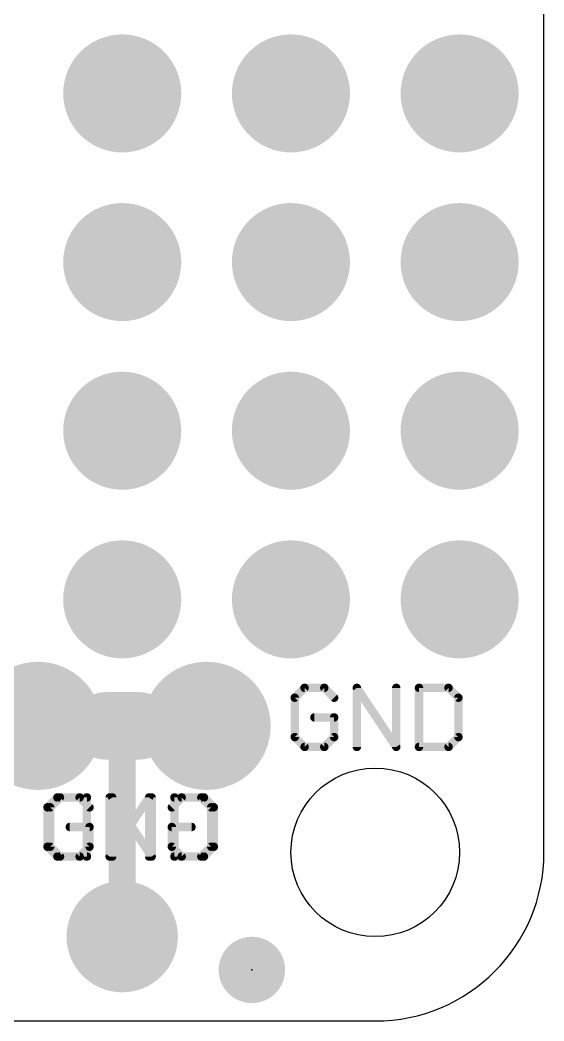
# Model space of a CAD drawing. Extents: x -0.1 to 50.8, y -0.1 to 23.
# Drawn here: x 42.91 to 50.8, y 0 to 15.08 of the extents above; entities that cross this region are included whole.
import ezdxf

# ---------------------------------------------------------------- set-up
doc = ezdxf.new("R2010")
doc.units = 0
for name, color, linetype in [('1', 12, 'CONTINUOUS'), ('17', 110, 'CONTINUOUS'), ('18', 110, 'CONTINUOUS'), ('20', 53, 'CONTINUOUS'), ('21', 40, 'CONTINUOUS'), ('22', 6, 'CONTINUOUS'), ('23', 40, 'CONTINUOUS')]:
    doc.layers.add(name, color=color, linetype=linetype)

# ---------------------------------------------------------------- blocks, each defined once
blk = doc.blocks.new('ROUNDP')
at = {"const_width": 0.5}
blk.add_lwpolyline([(0, -0.25, 1), (0, 0.25, 1), (0, -0.25)], format="xyb", dxfattribs=at)
blk = doc.blocks.new('PIE')
at = {"const_width": 0.5}
blk.add_lwpolyline([(0, -0.25, 1), (0, 0.25, 1), (0, -0.25)], format="xyb", dxfattribs=at)
blk = doc.blocks.new('ROUNDV')
at = {"const_width": 0.5}
blk.add_lwpolyline([(0, -0.25, 1), (0, 0.25, 1), (0, -0.25)], format="xyb", dxfattribs=at)

msp = doc.modelspace()

# ---------------------------------------------------------------- linework, layer by layer
at = {"layer": '1', "const_width": 0.4064}
for points in [[(40.64, 4.445), (43.18, 4.445)], [(43.18, 4.445), (44.196, 4.445)], [(44.196, 4.445), (45.72, 4.445)], [(44.45, 4.191), (44.196, 4.445)], [(44.45, 1.27), (44.45, 4.191)]]:
    msp.add_lwpolyline(points, dxfattribs=at)
at = {"layer": '1', "const_width": 0.2032}
for points in [[(43.18, 4.5466, 1), (43.18, 4.3434)], [(43.18, 4.3434, 1), (43.18, 4.5466)], [(44.196, 4.5466, 1), (44.196, 4.3434)], [(44.2678, 4.5168, 1), (44.1242, 4.3732)], [(44.196, 4.3434, 1), (44.196, 4.5466)], [(45.72, 4.3434, 1), (45.72, 4.5466)], [(44.5516, 4.191, 1), (44.3484, 4.191)], [(44.3782, 4.1192, 1), (44.5218, 4.2628)], [(44.3484, 1.27, 1), (44.5516, 1.27)]]:
    msp.add_lwpolyline(points, format="xyb", dxfattribs=at)
at = {"layer": '20'}
for p, q in [((50.8, 2.54), (50.8, 20.32)), ((2.54, 0), (48.26, 0))]:
    msp.add_line(p, q, dxfattribs=at)
msp.add_circle((48.26, 2.54), 1.27, dxfattribs=at)
msp.add_arc((48.26, 2.54), 2.54, 270, 0, dxfattribs=at)
at = {"layer": '21'}
for points, const_width in [([(47.1955, 5.0173), (47.0472, 4.869)], 0.127), ([(47.4921, 5.0173), (47.1955, 5.0173)], 0.127), ([(47.6404, 4.869), (47.4921, 5.0173)], 0.127), ([(47.9827, 4.1275), (47.9827, 5.0173)], 0.127), ([(47.9827, 5.0173), (48.5759, 4.1275)], 0.127), ([(48.5759, 4.1275), (48.5759, 5.0173)], 0.127), ([(48.9183, 5.0173), (48.9183, 4.1275)], 0.127), ([(49.3631, 5.0173), (48.9183, 5.0173)], 0.127), ([(49.5114, 4.869), (49.3631, 5.0173)], 0.127), ([(44.196, 4.445), (44.704, 4.445)], 1.016), ([(47.0472, 4.869), (47.0472, 4.2758)], 0.127), ([(49.5114, 4.2758), (49.5114, 4.869)], 0.127), ([(47.6404, 4.5724), (47.3438, 4.5724)], 0.127), ([(47.6404, 4.2758), (47.6404, 4.5724)], 0.127), ([(47.0472, 4.2758), (47.1955, 4.1275)], 0.127), ([(47.4921, 4.1275), (47.6404, 4.2758)], 0.127), ([(49.3631, 4.1275), (49.5114, 4.2758)], 0.127), ([(47.1955, 4.1275), (47.4921, 4.1275)], 0.127), ([(48.9183, 4.1275), (49.3631, 4.1275)], 0.127), ([(43.5125, 3.3663), (43.3642, 3.218)], 0.127), ([(43.8091, 3.3663), (43.5125, 3.3663)], 0.127), ([(43.9574, 3.218), (43.8091, 3.3663)], 0.127), ([(44.2997, 2.4765), (44.2997, 3.3663)], 0.127), ([(44.2997, 3.3663), (44.8929, 2.4765)], 0.127), ([(44.8929, 2.4765), (44.8929, 3.3663)], 0.127), ([(45.2353, 3.3663), (45.2353, 2.4765)], 0.127), ([(45.6801, 3.3663), (45.2353, 3.3663)], 0.127), ([(45.8284, 3.218), (45.6801, 3.3663)], 0.127), ([(43.3642, 3.218), (43.3642, 2.6248)], 0.127), ([(45.8284, 2.6248), (45.8284, 3.218)], 0.127), ([(43.9574, 2.9214), (43.6608, 2.9214)], 0.127), ([(43.9574, 2.6248), (43.9574, 2.9214)], 0.127), ([(43.3642, 2.6248), (43.5125, 2.4765)], 0.127), ([(43.8091, 2.4765), (43.9574, 2.6248)], 0.127), ([(45.6801, 2.4765), (45.8284, 2.6248)], 0.127), ([(43.5125, 2.4765), (43.8091, 2.4765)], 0.127), ([(45.2353, 2.4765), (45.6801, 2.4765)], 0.127)]:
    msp.add_lwpolyline(points, dxfattribs=dict(at, const_width=const_width))
for points, const_width in [([(47.1955, 5.049, 1), (47.1955, 4.9855)], 0.0635), ([(47.218, 4.9948, 1), (47.1731, 5.0397)], 0.0635), ([(47.5146, 5.0397, 1), (47.4696, 4.9948)], 0.0635), ([(47.4921, 4.9855, 1), (47.4921, 5.049)], 0.0635), ([(48.0145, 5.0173, 1), (47.951, 5.0173)], 0.0635), ([(48.0092, 5.0349, 1), (47.9563, 4.9996)], 0.0635), ([(48.6077, 5.0173, 1), (48.5442, 5.0173)], 0.0635), ([(48.95, 5.0173, 1), (48.8865, 5.0173)], 0.0635), ([(48.9183, 5.049, 1), (48.9183, 4.9855)], 0.0635), ([(49.3856, 5.0397, 1), (49.3407, 4.9948)], 0.0635), ([(49.3631, 4.9855, 1), (49.3631, 5.049)], 0.0635), ([(44.196, 4.699, 1), (44.196, 4.191)], 0.508), ([(44.704, 4.191, 1), (44.704, 4.699)], 0.508), ([(47.079, 4.869, 1), (47.0155, 4.869)], 0.0635), ([(47.0248, 4.8914, 1), (47.0697, 4.8465)], 0.0635), ([(47.6179, 4.8465, 1), (47.6628, 4.8914)], 0.0635), ([(49.5432, 4.869, 1), (49.4797, 4.869)], 0.0635), ([(49.489, 4.8465, 1), (49.5339, 4.8914)], 0.0635), ([(47.3438, 4.6041, 1), (47.3438, 4.5406)], 0.0635), ([(47.6721, 4.5724, 1), (47.6086, 4.5724)], 0.0635), ([(47.6404, 4.5406, 1), (47.6404, 4.6041)], 0.0635), ([(47.0697, 4.2982, 1), (47.0248, 4.2533)], 0.0635), ([(47.0155, 4.2758, 1), (47.079, 4.2758)], 0.0635), ([(47.6086, 4.2758, 1), (47.6721, 4.2758)], 0.0635), ([(47.6628, 4.2533, 1), (47.6179, 4.2982)], 0.0635), ([(49.4797, 4.2758, 1), (49.5432, 4.2758)], 0.0635), ([(49.5339, 4.2533, 1), (49.489, 4.2982)], 0.0635), ([(47.1955, 4.1593, 1), (47.1955, 4.0958)], 0.0635), ([(47.1731, 4.105, 1), (47.218, 4.15)], 0.0635), ([(47.4696, 4.15, 1), (47.5146, 4.105)], 0.0635), ([(47.4921, 4.0958, 1), (47.4921, 4.1593)], 0.0635), ([(47.951, 4.1275, 1), (48.0145, 4.1275)], 0.0635), ([(48.5442, 4.1275, 1), (48.6077, 4.1275)], 0.0635), ([(48.5495, 4.1099, 1), (48.6023, 4.1451)], 0.0635), ([(48.8865, 4.1275, 1), (48.95, 4.1275)], 0.0635), ([(48.9183, 4.1593, 1), (48.9183, 4.0958)], 0.0635), ([(49.3407, 4.15, 1), (49.3856, 4.105)], 0.0635), ([(49.3631, 4.0958, 1), (49.3631, 4.1593)], 0.0635), ([(43.5125, 3.398, 1), (43.5125, 3.3345)], 0.0635), ([(43.535, 3.3438, 1), (43.4901, 3.3887)], 0.0635), ([(43.8316, 3.3887, 1), (43.7866, 3.3438)], 0.0635), ([(43.8091, 3.3345, 1), (43.8091, 3.398)], 0.0635), ([(44.3315, 3.3663, 1), (44.268, 3.3663)], 0.0635), ([(44.3262, 3.3839, 1), (44.2733, 3.3486)], 0.0635), ([(44.9247, 3.3663, 1), (44.8612, 3.3663)], 0.0635), ([(45.267, 3.3663, 1), (45.2035, 3.3663)], 0.0635), ([(45.2353, 3.398, 1), (45.2353, 3.3345)], 0.0635), ([(45.7026, 3.3887, 1), (45.6577, 3.3438)], 0.0635), ([(45.6801, 3.3345, 1), (45.6801, 3.398)], 0.0635), ([(43.396, 3.218, 1), (43.3325, 3.218)], 0.0635), ([(43.3418, 3.2404, 1), (43.3867, 3.1955)], 0.0635), ([(43.9349, 3.1955, 1), (43.9798, 3.2404)], 0.0635), ([(45.8602, 3.218, 1), (45.7967, 3.218)], 0.0635), ([(45.806, 3.1955, 1), (45.8509, 3.2404)], 0.0635), ([(43.6608, 2.9531, 1), (43.6608, 2.8896)], 0.0635), ([(43.9891, 2.9214, 1), (43.9256, 2.9214)], 0.0635), ([(43.9574, 2.8896, 1), (43.9574, 2.9531)], 0.0635), ([(43.3325, 2.6248, 1), (43.396, 2.6248)], 0.0635), ([(43.3867, 2.6472, 1), (43.3418, 2.6023)], 0.0635), ([(43.9256, 2.6248, 1), (43.9891, 2.6248)], 0.0635), ([(43.9798, 2.6023, 1), (43.9349, 2.6472)], 0.0635), ([(45.7967, 2.6248, 1), (45.8602, 2.6248)], 0.0635), ([(45.8509, 2.6023, 1), (45.806, 2.6472)], 0.0635), ([(43.5125, 2.5083, 1), (43.5125, 2.4447)], 0.0635), ([(43.4901, 2.454, 1), (43.535, 2.499)], 0.0635), ([(43.7866, 2.499, 1), (43.8316, 2.454)], 0.0635), ([(43.8091, 2.4447, 1), (43.8091, 2.5083)], 0.0635), ([(44.268, 2.4765, 1), (44.3315, 2.4765)], 0.0635), ([(44.8612, 2.4765, 1), (44.9247, 2.4765)], 0.0635), ([(44.8665, 2.4589, 1), (44.9193, 2.4941)], 0.0635), ([(45.2035, 2.4765, 1), (45.267, 2.4765)], 0.0635), ([(45.2353, 2.5083, 1), (45.2353, 2.4447)], 0.0635), ([(45.6577, 2.499, 1), (45.7026, 2.454)], 0.0635), ([(45.6801, 2.4447, 1), (45.6801, 2.5083)], 0.0635)]:
    msp.add_lwpolyline(points, format="xyb", dxfattribs=dict(at, const_width=const_width))
at = {"layer": '22', "const_width": 0.127}
for points in [[(43.3256, 3.218), (43.4739, 3.3663)], [(43.4739, 3.3663), (43.9187, 3.3663)], [(43.9187, 3.3663), (43.9187, 2.4765)], [(44.8543, 3.3663), (44.2611, 2.4765)], [(44.2611, 2.4765), (44.2611, 3.3663)], [(44.8543, 2.4765), (44.8543, 3.3663)], [(45.1966, 3.218), (45.3449, 3.3663)], [(45.3449, 3.3663), (45.6415, 3.3663)], [(45.6415, 3.3663), (45.7898, 3.218)], [(43.3256, 2.6248), (43.3256, 3.218)], [(45.7898, 3.218), (45.7898, 2.6248)], [(45.1966, 2.6248), (45.1966, 2.9214)], [(45.1966, 2.9214), (45.4932, 2.9214)], [(43.4739, 2.4765), (43.3256, 2.6248)], [(45.3449, 2.4765), (45.1966, 2.6248)], [(45.7898, 2.6248), (45.6415, 2.4765)], [(43.9187, 2.4765), (43.4739, 2.4765)], [(45.6415, 2.4765), (45.3449, 2.4765)]]:
    msp.add_lwpolyline(points, dxfattribs=at)
at = {"layer": '22', "const_width": 0.0635}
for points in [[(43.4739, 3.398, 1), (43.4739, 3.3345)], [(43.4963, 3.3438, 1), (43.4514, 3.3887)], [(43.9505, 3.3663, 1), (43.887, 3.3663)], [(43.9187, 3.3345, 1), (43.9187, 3.398)], [(44.2928, 3.3663, 1), (44.2293, 3.3663)], [(44.886, 3.3663, 1), (44.8225, 3.3663)], [(44.8807, 3.3486, 1), (44.8278, 3.3839)], [(45.3449, 3.398, 1), (45.3449, 3.3345)], [(45.3674, 3.3438, 1), (45.3224, 3.3887)], [(45.6639, 3.3887, 1), (45.619, 3.3438)], [(45.6415, 3.3345, 1), (45.6415, 3.398)], [(43.3573, 3.218, 1), (43.2938, 3.218)], [(43.3031, 3.2404, 1), (43.348, 3.1955)], [(45.1742, 3.2404, 1), (45.2191, 3.1955)], [(45.8215, 3.218, 1), (45.758, 3.218)], [(45.7673, 3.1955, 1), (45.8122, 3.2404)], [(45.1966, 2.9531, 1), (45.1966, 2.8896)], [(45.2284, 2.9214, 1), (45.1649, 2.9214)], [(45.4932, 2.8896, 1), (45.4932, 2.9531)], [(43.2938, 2.6248, 1), (43.3573, 2.6248)], [(43.348, 2.6472, 1), (43.3031, 2.6023)], [(45.2191, 2.6472, 1), (45.1742, 2.6023)], [(45.1649, 2.6248, 1), (45.2284, 2.6248)], [(45.758, 2.6248, 1), (45.8215, 2.6248)], [(45.8122, 2.6023, 1), (45.7673, 2.6472)], [(43.4739, 2.5083, 1), (43.4739, 2.4447)], [(43.4514, 2.454, 1), (43.4963, 2.499)], [(43.887, 2.4765, 1), (43.9505, 2.4765)], [(43.9187, 2.4447, 1), (43.9187, 2.5083)], [(44.2293, 2.4765, 1), (44.2928, 2.4765)], [(44.2347, 2.4941, 1), (44.2875, 2.4589)], [(44.8225, 2.4765, 1), (44.886, 2.4765)], [(45.3449, 2.5083, 1), (45.3449, 2.4447)], [(45.3224, 2.454, 1), (45.3674, 2.499)], [(45.619, 2.499, 1), (45.6639, 2.454)], [(45.6415, 2.4447, 1), (45.6415, 2.5083)]]:
    msp.add_lwpolyline(points, format="xyb", dxfattribs=at)
at = {"layer": '23'}
msp.add_point((46.4022, 0.769), dxfattribs=at)

# ---------------------------------------------------------------- block references
at = {"layer": '1'}
msp.add_blockref('PIE', (46.4022, 0.769), dxfattribs=at)
at = {"layer": '17', "xscale": 1.6764, "yscale": 1.6764, "rotation": 270}
msp.add_blockref('ROUNDP', (44.45, 1.27), dxfattribs=at)
msp.add_blockref('ROUNDP', (44.45, 1.27), dxfattribs=at)
at = {"layer": '18'}
for p, xscale, yscale in [((44.45, 13.97), 1.778, 1.778), ((44.45, 13.97), 1.778, 1.778), ((46.99, 13.97), 1.778, 1.778), ((46.99, 13.97), 1.778, 1.778), ((49.53, 13.97), 1.778, 1.778), ((49.53, 13.97), 1.778, 1.778), ((44.45, 11.43), 1.778, 1.778), ((44.45, 11.43), 1.778, 1.778), ((46.99, 11.43), 1.778, 1.778), ((46.99, 11.43), 1.778, 1.778), ((49.53, 11.43), 1.778, 1.778), ((49.53, 11.43), 1.778, 1.778), ((44.45, 8.89), 1.778, 1.778), ((44.45, 8.89), 1.778, 1.778), ((46.99, 8.89), 1.778, 1.778), ((46.99, 8.89), 1.778, 1.778), ((49.53, 8.89), 1.778, 1.778), ((49.53, 8.89), 1.778, 1.778), ((44.45, 6.35), 1.778, 1.778), ((44.45, 6.35), 1.778, 1.778), ((46.99, 6.35), 1.778, 1.778), ((46.99, 6.35), 1.778, 1.778), ((49.53, 6.35), 1.778, 1.778), ((49.53, 6.35), 1.778, 1.778), ((43.18, 4.445), 1.9304, 1.9304), ((43.18, 4.445), 1.9304, 1.9304), ((45.72, 4.445), 1.9304, 1.9304), ((45.72, 4.445), 1.9304, 1.9304)]:
    msp.add_blockref('ROUNDV', p, dxfattribs=dict(at, xscale=xscale, yscale=yscale))

doc.saveas('drawing.dxf')
